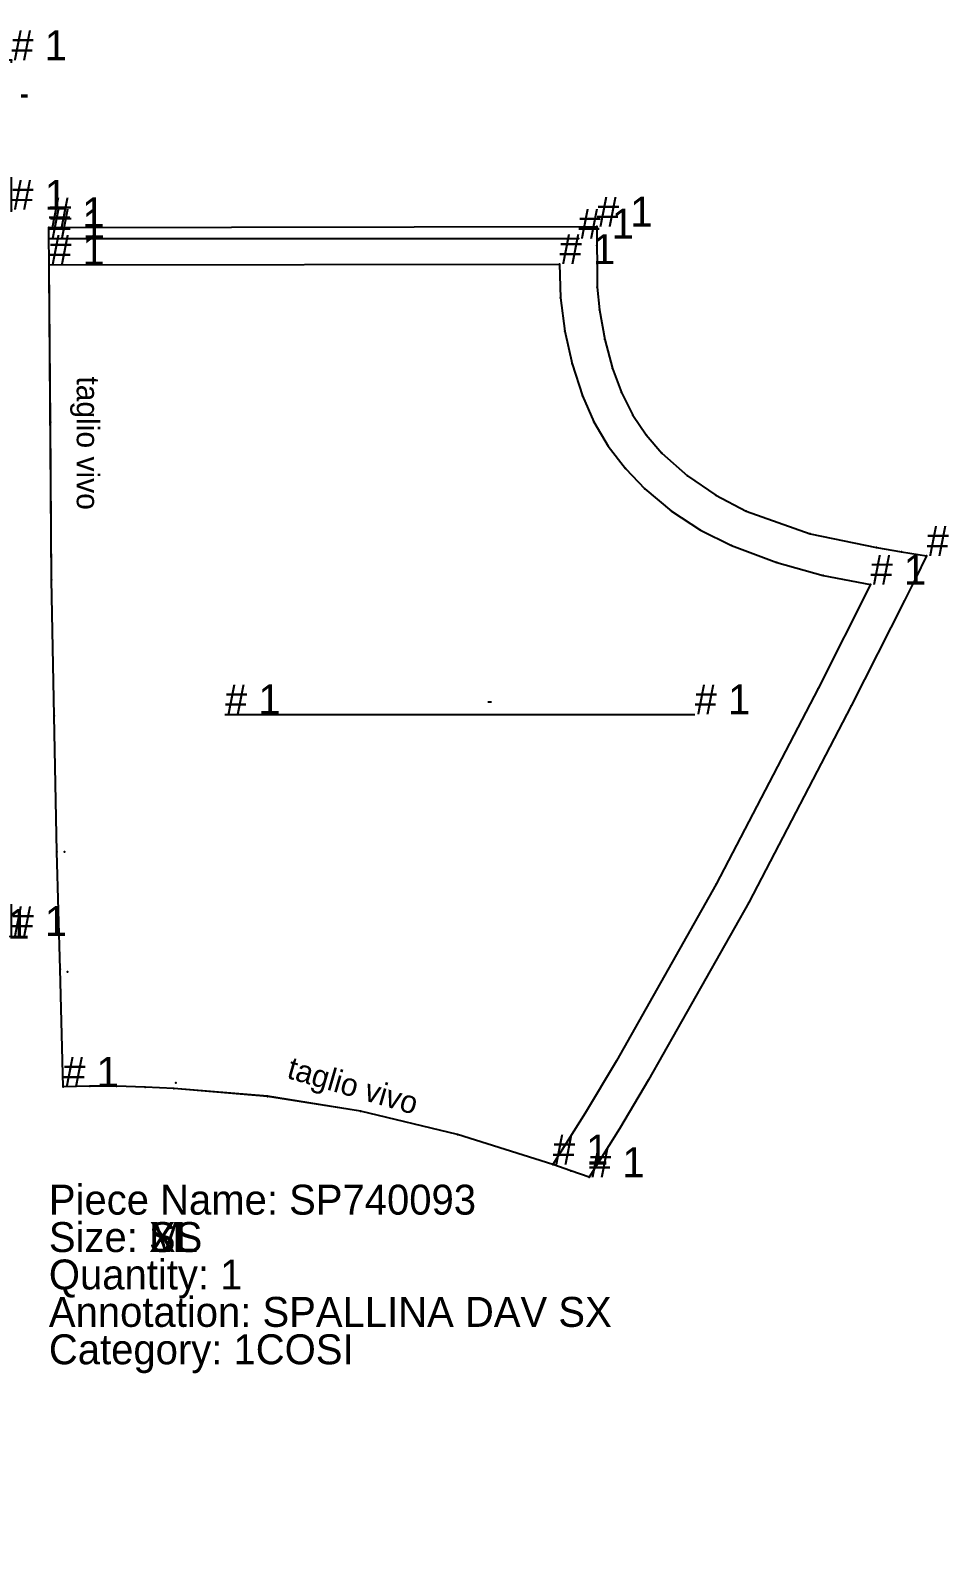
# Model space of a CAD drawing. Extents: x -10 to 8445, y -315 to 270.
# Drawn here: x 1020.8 to 1265, y -224 to 179.6 of the extents above; entities that cross this region are included whole.
import ezdxf

# ---------------------------------------------------------------- set-up
doc = ezdxf.new("R2010")
doc.units = 0

# ---------------------------------------------------------------- blocks, each defined once
blk = doc.blocks.new('S23430234-S_S')
at = {"layer": '1'}
blk.add_lwpolyline([(-31495.2949, 60101.7578), (-31495.293, 60101.7578), (-31254.5645, 60123.3633), (-31253.9922, 60128.4297), (-31253.4199, 60133.5), (-31252.3027, 60141.4844), (-31250.5801, 60149.3477), (-31248.4199, 60156.4414), (-31245.6797, 60163.3242), (-31242.7207, 60169.0586), (-31239.0977, 60174.3789), (-31233.8105, 60180.5938), (-31227.9609, 60186.2695), (-31222.1953, 60190.6797), (-31216.0313, 60194.4883), (-31208.7012, 60198.1211), (-31201.0918, 60201.0977), (-31192.5, 60203.3398), (-31183.8008, 60205.0469), (-31173.334, 60206.4922), (-31162.8223, 60207.3867), (-31157.8203, 60207.7539), (-31152.8184, 60208.1133), (-31152.8438, 60402.2383), (-31152.8496, 60442.2422), (-31541.8164, 60442.2578), (-31541.7773, 60437.1406), (-31541.7363, 60432.0195), (-31541.1133, 60351.8438), (-31538.2969, 60271.293), (-31533.2559, 60189.8906), (-31526.0684, 60109.0664), (-31525.623, 60104.1016), (-31525.1836, 60099.1328)], close=True, dxfattribs=at)
at = {"layer": '13'}
blk.add_point((-31508.2168, 60131.7344), dxfattribs=at)
at = {"layer": '14'}
blk.add_lwpolyline([(-31496.1836, 60111.7227), (-31253.4238, 60133.5), (-31251.3516, 60146.2188), (-31247.6641, 60158.5664), (-31243.3184, 60167.9063), (-31237.5195, 60176.4141), (-31231.3652, 60183.1953), (-31224.3652, 60189.1055), (-31216.0332, 60194.4844), (-31207.1055, 60198.8164), (-31199.0547, 60201.7461), (-31190.7324, 60203.8203), (-31176.834, 60206.0508), (-31162.8164, 60207.3789), (-31162.8574, 60432.2461), (-31511.7461, 60432.2539), (-31511.4336, 60392.3672), (-31511.1191, 60352.4805), (-31509.7266, 60312.6094), (-31508.332, 60272.7422), (-31505.8359, 60232.4453), (-31503.3398, 60192.1484), (-31499.7617, 60151.9453)], close=True, dxfattribs=at)
at = {"layer": '2'}
for p in [(-31541.8164, 60442.2578), (-31152.8496, 60442.2422), (-31541.7773, 60437.1406), (-31541.7363, 60432.0195), (-31511.7461, 60432.2539), (-31491.7344, 60432.2266), (-31162.8574, 60432.2461), (-31511.4336, 60392.3672), (-31491.4277, 60392.5859), (-31541.1133, 60351.8438), (-31511.1191, 60352.4805), (-31491.1211, 60352.9453), (-31509.7266, 60312.6094), (-31489.7383, 60313.3281), (-31488.3555, 60273.7109), (-31538.2969, 60271.293), (-31508.332, 60272.7422), (-31485.877, 60233.6641), (-31505.8359, 60232.4453), (-31183.8008, 60205.0469), (-31162.8223, 60207.3867), (-31162.8164, 60207.3789), (-31157.8203, 60207.7539), (-31152.8184, 60208.1133), (-31201.0918, 60201.0977), (-31190.7324, 60203.8203), (-31207.1055, 60198.8164), (-31483.3965, 60193.6172), (-31216.0313, 60194.4883), (-31533.2559, 60189.8906), (-31503.3398, 60192.1484), (-31224.3652, 60189.1055), (-31227.9609, 60186.2695), (-31237.5195, 60176.4141), (-31239.0977, 60174.3789), (-31245.6797, 60163.3242), (-31247.6641, 60158.5664), (-31479.8418, 60153.6484), (-31499.7617, 60151.9453), (-31250.5801, 60149.3477), (-31508.2148, 60136.7383), (-31508.2129, 60136.7383), (-31511.418, 60135.5469), (-31505.0176, 60135.5469), (-31253.4238, 60133.5), (-31253.4199, 60133.5), (-31513.2148, 60131.7383), (-31513.2148, 60131.7344), (-31512.0293, 60128.5313), (-31505.0176, 60127.9141), (-31503.2148, 60131.7383), (-31503.2148, 60131.7344), (-31253.9922, 60128.4297), (-31508.2188, 60126.7383), (-31508.2148, 60126.7383), (-31254.5645, 60123.3633), (-31496.1836, 60111.7227), (-31476.2871, 60113.6797), (-31526.0684, 60109.0664), (-31525.623, 60104.1016), (-31495.2949, 60101.7578), (-31525.1836, 60099.1328)]:
    blk.add_point(p, dxfattribs=at)
at = {"layer": '3'}
for p in [(-31152.8438, 60402.2383), (-31176.834, 60206.0508), (-31173.334, 60206.4922), (-31199.0547, 60201.7461), (-31192.5, 60203.3398), (-31208.7012, 60198.1211), (-31216.0332, 60194.4844), (-31222.1953, 60190.6797), (-31233.8105, 60180.5938), (-31231.3652, 60183.1953), (-31242.7207, 60169.0586), (-31243.3184, 60167.9063), (-31248.4199, 60156.4414), (-31251.3516, 60146.2188), (-31252.3027, 60141.4844), (-31509.9492, 60136.4922), (-31506.4863, 60136.4922), (-31512.6465, 60133.7969), (-31503.7871, 60133.8008), (-31512.9727, 60130.0078), (-31503.7832, 60129.668), (-31510.2793, 60127.3008), (-31507.0547, 60126.8359), (-31505.9648, 60127.2383), (-31495.293, 60101.7578)]:
    blk.add_point(p, dxfattribs=at)
at = {"layer": '4'}
for p in [(-31152.8438, 60402.2383, 10), (-31495.293, 60101.7578, 10)]:
    blk.add_point(p, dxfattribs=at)
at = {"layer": '5'}
blk.add_line((-31416.0645, 60271.9844), (-31415.0645, 60271.9844), dxfattribs=at)
at = {"layer": '7'}
blk.add_line((-31403.5371, 60271.9922), (-31271.0234, 60271.9922), dxfattribs=at)
at = {"layer": '8'}
for points in [[(-31491.7344, 60432.2266), (-31491.4277, 60392.5859), (-31491.1211, 60352.9453), (-31489.7383, 60313.3281), (-31488.3555, 60273.7109), (-31485.877, 60233.6641), (-31483.3965, 60193.6172), (-31479.8418, 60153.6484), (-31476.2871, 60113.6797)], [(-31508.2148, 60136.7383), (-31509.9492, 60136.4922), (-31511.418, 60135.5469), (-31512.6465, 60133.7969), (-31513.2148, 60131.7383)], [(-31503.2148, 60131.7383), (-31503.7871, 60133.8008), (-31505.0176, 60135.5469), (-31506.4863, 60136.4922), (-31508.2129, 60136.7383)], [(-31513.2148, 60131.7344), (-31512.9727, 60130.0078), (-31512.0293, 60128.5313), (-31510.2793, 60127.3008), (-31508.2188, 60126.7383)], [(-31508.2148, 60126.7383), (-31507.0547, 60126.8359), (-31505.9648, 60127.2383), (-31505.0176, 60127.9141), (-31503.7832, 60129.668), (-31503.2148, 60131.7344)]]:
    blk.add_lwpolyline(points, dxfattribs=at)
at = {"layer": '1'}
for s, p in [('# 1', (-31541.8164, 60442.2578)), ('# 1', (-31152.8496, 60442.2422)), ('# 1', (-31152.8438, 60402.2383)), ('# 1', (-31152.8184, 60208.1133)), ('# 1', (-31254.5645, 60123.3633)), ('# 1', (-31495.2949, 60101.7578)), ('# 5', (-31495.293, 60101.7578)), ('# 1', (-31525.1836, 60099.1328)), ('Piece Name: S23430234', (-31541.8145, 60089.1289)), ('Size: S', (-31541.8145, 60079.1289)), ('Quantity: 1', (-31541.8145, 60069.1289)), ('Annotation: DIETRO DX', (-31541.8145, 60059.1289)), ('Category: 1COSI', (-31541.8145, 60049.1289))]:
    blk.add_text(s, height=8, dxfattribs=at).set_placement(p)
at = {"layer": '14'}
for p in [(-31511.7461, 60432.2539), (-31162.8574, 60432.2461), (-31162.8164, 60207.3789), (-31253.4238, 60133.5), (-31496.1836, 60111.7227)]:
    blk.add_text('# 1', height=8, dxfattribs=at).set_placement(p)
at = {"layer": '19'}
blk.add_text('taglio vivo', height=6, rotation=36.6686, dxfattribs=at).set_placement((-31244.2871, 60185.2852))
at = {"layer": '2'}
for s, p in [('# 1', (-31541.8164, 60442.2578)), ('# 1', (-31152.8496, 60442.2422)), ('# 1', (-31511.7461, 60432.2539)), ('# 1', (-31491.7344, 60432.2266)), ('# 1', (-31162.8574, 60432.2461)), ('# 1', (-31162.8164, 60207.3789)), ('# 1', (-31152.8184, 60208.1133)), ('# 1', (-31508.2148, 60136.7383)), ('# 1', (-31508.2129, 60136.7383)), ('# 1', (-31253.4238, 60133.5)), ('# 3', (-31513.2148, 60131.7344)), ('# 1', (-31513.2148, 60131.7383)), ('# 3', (-31503.2148, 60131.7344)), ('# 1', (-31503.2148, 60131.7383)), ('# 1', (-31508.2188, 60126.7383)), ('# 1', (-31508.2148, 60126.7383)), ('# 1', (-31254.5645, 60123.3633)), ('# 1', (-31496.1836, 60111.7227)), ('# 1', (-31476.2871, 60113.6797)), ('# 1', (-31495.2949, 60101.7578)), ('# 1', (-31525.1836, 60099.1328))]:
    blk.add_text(s, height=8, dxfattribs=at).set_placement(p)
at = {"layer": '3'}
for s, p in [('# 1', (-31152.8438, 60402.2383)), ('# 5', (-31495.293, 60101.7578))]:
    blk.add_text(s, height=8, dxfattribs=at).set_placement(p)
at = {"layer": '4'}
for s, p in [('# 1', (-31152.8438, 60402.2383)), ('# 5', (-31495.293, 60101.7578))]:
    blk.add_text(s, height=8, dxfattribs=at).set_placement(p)
at = {"layer": '5'}
for p in [(-31416.0645, 60271.9844), (-31415.0645, 60271.9844)]:
    blk.add_text('# 1', height=8, dxfattribs=at).set_placement(p)
at = {"layer": '7'}
for p in [(-31403.5371, 60271.9922), (-31271.0234, 60271.9922)]:
    blk.add_text('# 1', height=8, dxfattribs=at).set_placement(p)
at = {"layer": '8'}
for s, p in [('# 1', (-31491.7344, 60432.2266)), ('# 1', (-31508.2148, 60136.7383)), ('# 1', (-31508.2129, 60136.7383)), ('# 3', (-31513.2148, 60131.7344)), ('# 1', (-31513.2148, 60131.7383)), ('# 3', (-31503.2148, 60131.7344)), ('# 1', (-31503.2148, 60131.7383)), ('# 1', (-31508.2188, 60126.7383)), ('# 1', (-31508.2148, 60126.7383)), ('# 1', (-31476.2871, 60113.6797))]:
    blk.add_text(s, height=8, dxfattribs=at).set_placement(p)
blk = doc.blocks.new('SP740093-S_XS')
at = {"layer": '1'}
blk.add_lwpolyline([(-31057.4434, -61598.5625), (-31057.4258, -61603.5547), (-31057.4082, -61608.543), (-31057.3906, -61614.6914), (-31056.7871, -61620.8086), (-31055.3301, -61628.7109), (-31053.3008, -61636.4844), (-31050.9063, -61642.8555), (-31047.8125, -61648.9102), (-31044.2617, -61654.2266), (-31040.0957, -61659.0742), (-31033.2266, -61665.1641), (-31025.6641, -61670.3633), (-31017.5234, -61674.5977), (-31000.4434, -61680.7148), (-30982.6816, -61684.3711), (-30975.9941, -61685.4727), (-30969.3066, -61686.5742), (-30972.334, -61692.6406), (-30975.3613, -61698.707), (-30989.4707, -61726.6563), (-31016.8379, -61779.2227), (-31043.623, -61826.6367), (-31051.4492, -61839.75), (-31059.5566, -61852.6563), (-31064.4004, -61850.9766), (-31069.2441, -61849.293), (-31094.7188, -61841.2188), (-31120.6855, -61835.0234), (-31145.5137, -61831.043), (-31170.5391, -61828.9805), (-31178.2285, -61828.5625), (-31185.8926, -61828.3359), (-31193.0176, -61828.3203), (-31200.1074, -61828.5078), (-31200.9512, -61797.0781), (-31201.7949, -61765.6523), (-31202.5078, -61729.3203), (-31203.2207, -61692.9844), (-31203.5762, -61645.8672), (-31203.9316, -61598.7539)], close=True, dxfattribs=at)
at = {"layer": '13'}
for p in [(-31199.7949, -61765.6523), (-31198.9902, -61797.7266), (-31170.0313, -61827.457)]:
    blk.add_point(p, dxfattribs=at)
at = {"layer": '14'}
blk.add_lwpolyline([(-31067.4102, -61608.5703), (-31067.1641, -61617.5625), (-31066.0547, -61626.4922), (-31064.1016, -61635.2695), (-31061.3184, -61643.8242), (-31058.2441, -61650.7109), (-31054.4043, -61657.1992), (-31049.8477, -61663.2031), (-31044.6348, -61668.6445), (-31037.5117, -61674.5859), (-31029.75, -61679.6602), (-31021.457, -61683.793), (-31009.373, -61688.3086), (-30996.9629, -61691.7969), (-30984.3105, -61694.2461), (-30998.3516, -61722.0586), (-31025.5781, -61774.3633), (-31052.252, -61821.582), (-31060.6016, -61835.5391), (-31069.248, -61849.2813), (-31094.7246, -61841.2148), (-31120.6855, -61835.0234), (-31145.5156, -61831.0352), (-31170.5391, -61828.9805), (-31178.2344, -61828.5586), (-31185.8926, -61828.3359), (-31193.0234, -61828.3242), (-31200.1074, -61828.5078), (-31200.9512, -61797.0781), (-31201.7949, -61765.6523), (-31202.5078, -61729.3203), (-31203.2207, -61692.9844), (-31203.5469, -61650.8672), (-31203.8711, -61608.7539)], close=True, dxfattribs=at)
at = {"layer": '2'}
for p in [(-31203.9316, -61598.7539), (-31057.4434, -61598.5625), (-31203.8652, -61601.7578), (-31062.4004, -61601.7617), (-31057.4258, -61603.5547), (-31067.4102, -61608.5703), (-31057.4082, -61608.543), (-31203.8711, -61608.7539), (-31056.7871, -61620.8086), (-31053.3008, -61636.4844), (-31061.3184, -61643.8242), (-31203.5762, -61645.8672), (-31047.8125, -61648.9102), (-31203.5469, -61650.8672), (-31040.0957, -61659.0742), (-31044.6348, -61668.6445), (-31017.5234, -61674.5977), (-31021.457, -61683.793), (-30982.6816, -61684.3711), (-30975.9941, -61685.4727), (-30969.3066, -61686.5742), (-31203.2207, -61692.9844), (-31203.2207, -61692.9844), (-30972.334, -61692.6406), (-30984.3105, -61694.2461), (-30975.3613, -61698.707), (-30998.3516, -61722.0586), (-31202.5078, -61729.3203), (-31202.5078, -61729.3203), (-30989.4707, -61726.6563), (-31201.7949, -61765.6523), (-31201.7949, -61765.6523), (-31025.5781, -61774.3633), (-31016.8379, -61779.2227), (-31200.9512, -61797.0781), (-31200.9512, -61797.0781), (-31052.252, -61821.582), (-31043.623, -61826.6367), (-31200.1074, -61828.5078), (-31200.1074, -61828.5078), (-31185.8926, -61828.3359), (-31185.8926, -61828.3359), (-31170.5391, -61828.9805), (-31170.5391, -61828.9805), (-31120.6855, -61835.0234), (-31120.6855, -61835.0234), (-31069.248, -61849.2813), (-31069.2441, -61849.293), (-31064.4004, -61850.9766), (-31059.5566, -61852.6563)]:
    blk.add_point(p, dxfattribs=at)
at = {"layer": '3'}
for p in [(-31057.3906, -61614.6914), (-31067.1641, -61617.5625), (-31066.0547, -61626.4922), (-31055.3301, -61628.7109), (-31064.1016, -61635.2695), (-31050.9063, -61642.8555), (-31058.2441, -61650.7109), (-31044.2617, -61654.2266), (-31054.4043, -61657.1992), (-31049.8477, -61663.2031), (-31033.2266, -61665.1641), (-31025.6641, -61670.3633), (-31037.5117, -61674.5859), (-31029.75, -61679.6602), (-31000.4434, -61680.7148), (-31009.373, -61688.3086), (-30996.9629, -61691.7969), (-31193.0234, -61828.3242), (-31193.0176, -61828.3203), (-31178.2344, -61828.5586), (-31178.2285, -61828.5625), (-31145.5156, -61831.0352), (-31145.5137, -61831.043), (-31060.6016, -61835.5391), (-31094.7246, -61841.2148), (-31094.7188, -61841.2188), (-31051.4492, -61839.75)]:
    blk.add_point(p, dxfattribs=at)
at = {"layer": '5'}
blk.add_line((-31086.6211, -61725.6094), (-31085.6211, -61725.6094), dxfattribs=at)
at = {"layer": '7'}
blk.add_line((-31156.8633, -61728.9336), (-31031.3066, -61728.9336), dxfattribs=at)
at = {"layer": '8'}
blk.add_lwpolyline([(-31203.8652, -61601.7578), (-31062.4004, -61601.7617)], dxfattribs=at)
at = {"layer": '1'}
for s, p in [('Piece Name: SP740093', (-31203.9414, -61862.6602)), ('Size: XS', (-31203.9414, -61872.6602))]:
    blk.add_text(s, height=8, dxfattribs=at).set_placement(p)
at = {"layer": '19'}
for rotation, p in [(-90, (-31196.4922, -61638.5898)), (-16.0991, (-31140.6055, -61826.082))]:
    blk.add_text('taglio vivo', height=6, rotation=rotation, dxfattribs=at).set_placement(p)
blk = doc.blocks.new('SP740093-S_S')
at = {"layer": '1'}
blk.add_lwpolyline([(-31057.4434, -61598.5625), (-31057.4258, -61603.5547), (-31057.4082, -61608.543), (-31057.3906, -61614.6914), (-31056.7871, -61620.8086), (-31055.3301, -61628.7109), (-31053.3008, -61636.4844), (-31050.9063, -61642.8555), (-31047.8125, -61648.9102), (-31044.2617, -61654.2266), (-31040.0957, -61659.0742), (-31033.2266, -61665.1641), (-31025.6641, -61670.3633), (-31017.5234, -61674.5977), (-31000.4434, -61680.7148), (-30982.6816, -61684.3711), (-30975.9941, -61685.4727), (-30969.3066, -61686.5742), (-30972.334, -61692.6406), (-30975.3613, -61698.707), (-30989.4707, -61726.6563), (-31016.8379, -61779.2227), (-31043.623, -61826.6367), (-31051.4492, -61839.7539), (-31059.5566, -61852.6563), (-31064.4004, -61850.9766), (-31069.2441, -61849.293), (-31094.7188, -61841.2188), (-31120.6855, -61835.0234), (-31145.5137, -61831.043), (-31170.5391, -61828.9805), (-31178.2285, -61828.5625), (-31185.8926, -61828.3359), (-31193.0176, -61828.3203), (-31200.1074, -61828.5039), (-31200.9512, -61797.0781), (-31201.7949, -61765.6523), (-31202.5078, -61729.3203), (-31203.2207, -61692.9844), (-31203.5762, -61645.8672), (-31203.9316, -61598.7539)], close=True, dxfattribs=at)
at = {"layer": '13'}
for p in [(-31199.7949, -61765.6523), (-31198.9902, -61797.7266), (-31170.0313, -61827.457)]:
    blk.add_point(p, dxfattribs=at)
at = {"layer": '14'}
blk.add_lwpolyline([(-31067.4102, -61608.5703), (-31067.1641, -61617.5625), (-31066.0547, -61626.4922), (-31064.1016, -61635.2695), (-31061.3184, -61643.8242), (-31058.2441, -61650.7109), (-31054.4043, -61657.1992), (-31049.8477, -61663.2031), (-31044.6348, -61668.6445), (-31037.5117, -61674.5859), (-31029.75, -61679.6602), (-31021.457, -61683.793), (-31009.373, -61688.3086), (-30996.9629, -61691.7969), (-30984.3105, -61694.2461), (-30998.3516, -61722.0586), (-31025.5781, -61774.3633), (-31052.252, -61821.5859), (-31060.6016, -61835.5391), (-31069.248, -61849.2813), (-31094.7246, -61841.2148), (-31120.6855, -61835.0234), (-31145.5156, -61831.0352), (-31170.5391, -61828.9805), (-31178.2344, -61828.5586), (-31185.8926, -61828.3359), (-31193.0234, -61828.3242), (-31200.1074, -61828.5078), (-31200.9512, -61797.0781), (-31201.7949, -61765.6523), (-31202.5078, -61729.3203), (-31203.2207, -61692.9844), (-31203.5469, -61650.8672), (-31203.8711, -61608.7539)], close=True, dxfattribs=at)
at = {"layer": '2'}
for p in [(-31203.9316, -61598.7539), (-31057.4434, -61598.5625), (-31203.8652, -61601.7578), (-31062.4004, -61601.7617), (-31057.4258, -61603.5547), (-31067.4102, -61608.5703), (-31057.4082, -61608.543), (-31203.8711, -61608.7539), (-31056.7871, -61620.8086), (-31053.3008, -61636.4844), (-31061.3184, -61643.8242), (-31203.5762, -61645.8672), (-31047.8125, -61648.9102), (-31203.5469, -61650.8672), (-31040.0957, -61659.0742), (-31044.6348, -61668.6445), (-31017.5234, -61674.5977), (-31021.457, -61683.793), (-30982.6816, -61684.3711), (-30975.9941, -61685.4727), (-30969.3066, -61686.5742), (-31203.2207, -61692.9844), (-31203.2207, -61692.9844), (-30972.334, -61692.6406), (-30984.3105, -61694.2461), (-30975.3613, -61698.707), (-30998.3516, -61722.0586), (-31202.5078, -61729.3203), (-31202.5078, -61729.3203), (-30989.4707, -61726.6563), (-31201.7949, -61765.6523), (-31201.7949, -61765.6523), (-31025.5781, -61774.3633), (-31016.8379, -61779.2227), (-31200.9512, -61797.0781), (-31200.9512, -61797.0781), (-31052.252, -61821.5859), (-31043.623, -61826.6367), (-31200.1074, -61828.5039), (-31200.1074, -61828.5078), (-31185.8926, -61828.3359), (-31185.8926, -61828.3359), (-31170.5391, -61828.9805), (-31170.5391, -61828.9805), (-31120.6855, -61835.0234), (-31120.6855, -61835.0234), (-31069.248, -61849.2813), (-31069.2441, -61849.293), (-31064.4004, -61850.9766), (-31059.5566, -61852.6563)]:
    blk.add_point(p, dxfattribs=at)
at = {"layer": '3'}
for p in [(-31057.3906, -61614.6914), (-31067.1641, -61617.5625), (-31066.0547, -61626.4922), (-31055.3301, -61628.7109), (-31064.1016, -61635.2695), (-31050.9063, -61642.8555), (-31058.2441, -61650.7109), (-31044.2617, -61654.2266), (-31054.4043, -61657.1992), (-31049.8477, -61663.2031), (-31033.2266, -61665.1641), (-31025.6641, -61670.3633), (-31037.5117, -61674.5859), (-31029.75, -61679.6602), (-31000.4434, -61680.7148), (-31009.373, -61688.3086), (-30996.9629, -61691.7969), (-31193.0234, -61828.3242), (-31193.0176, -61828.3203), (-31178.2344, -61828.5586), (-31178.2285, -61828.5625), (-31145.5156, -61831.0352), (-31145.5137, -61831.043), (-31060.6016, -61835.5391), (-31094.7246, -61841.2148), (-31094.7188, -61841.2188), (-31051.4492, -61839.7539)]:
    blk.add_point(p, dxfattribs=at)
at = {"layer": '5'}
blk.add_line((-31086.6211, -61725.6094), (-31085.6211, -61725.6094), dxfattribs=at)
at = {"layer": '7'}
blk.add_line((-31156.8633, -61728.9336), (-31031.3066, -61728.9336), dxfattribs=at)
at = {"layer": '8'}
blk.add_lwpolyline([(-31203.8652, -61601.7578), (-31062.4004, -61601.7617)], dxfattribs=at)
at = {"layer": '1'}
for s, p in [('# 1', (-31203.9316, -61598.7539)), ('# 1', (-31057.4434, -61598.5625)), ('# 1', (-30969.3066, -61686.5742)), ('# 1', (-31200.1074, -61828.5039)), ('# 1', (-31059.5566, -61852.6563)), ('Piece Name: SP740093', (-31203.9414, -61862.6602)), ('Size: S', (-31203.9414, -61872.6602)), ('Quantity: 1', (-31203.9414, -61882.6602)), ('Annotation: SPALLINA DAV SX', (-31203.9414, -61892.6602)), ('Category: 1COSI', (-31203.9414, -61902.6602))]:
    blk.add_text(s, height=8, dxfattribs=at).set_placement(p)
at = {"layer": '14'}
for p in [(-31067.4102, -61608.5703), (-31203.8711, -61608.7539), (-30984.3105, -61694.2461), (-31200.1074, -61828.5078), (-31069.248, -61849.2813)]:
    blk.add_text('# 1', height=8, dxfattribs=at).set_placement(p)
at = {"layer": '19'}
for rotation, p in [(-90, (-31196.4922, -61638.5898)), (-16.0991, (-31140.6055, -61826.082))]:
    blk.add_text('taglio vivo', height=6, rotation=rotation, dxfattribs=at).set_placement(p)
at = {"layer": '2'}
for p in [(-31203.9316, -61598.7539), (-31057.4434, -61598.5625), (-31203.8652, -61601.7578), (-31062.4004, -61601.7617), (-31067.4102, -61608.5703), (-31203.8711, -61608.7539), (-30969.3066, -61686.5742), (-30984.3105, -61694.2461), (-31200.1074, -61828.5039), (-31200.1074, -61828.5078), (-31069.248, -61849.2813), (-31059.5566, -61852.6563)]:
    blk.add_text('# 1', height=8, dxfattribs=at).set_placement(p)
at = {"layer": '7'}
for p in [(-31156.8633, -61728.9336), (-31031.3066, -61728.9336)]:
    blk.add_text('# 1', height=8, dxfattribs=at).set_placement(p)
at = {"layer": '8'}
for p in [(-31203.8652, -61601.7578), (-31062.4004, -61601.7617)]:
    blk.add_text('# 1', height=8, dxfattribs=at).set_placement(p)
blk = doc.blocks.new('SP740093-S_M')
at = {"layer": '1'}
blk.add_lwpolyline([(-31057.4434, -61598.5625), (-31057.4258, -61603.5547), (-31057.4082, -61608.543), (-31057.3906, -61614.6914), (-31056.7871, -61620.8086), (-31055.3301, -61628.7109), (-31053.3008, -61636.4844), (-31050.9063, -61642.8555), (-31047.8125, -61648.9102), (-31044.2617, -61654.2266), (-31040.0957, -61659.0742), (-31033.2266, -61665.1641), (-31025.6641, -61670.3633), (-31017.5234, -61674.5977), (-31000.4434, -61680.7148), (-30982.6816, -61684.3711), (-30975.9941, -61685.4727), (-30969.3066, -61686.5742), (-30972.334, -61692.6406), (-30975.3613, -61698.707), (-30989.4707, -61726.6563), (-31016.8379, -61779.2227), (-31043.623, -61826.6367), (-31051.4492, -61839.75), (-31059.5566, -61852.6563), (-31064.4004, -61850.9766), (-31069.2441, -61849.293), (-31094.7188, -61841.2188), (-31120.6855, -61835.0234), (-31145.5137, -61831.043), (-31170.5391, -61828.9805), (-31178.2285, -61828.5625), (-31185.8926, -61828.3359), (-31193.0176, -61828.3203), (-31200.1074, -61828.5078), (-31200.9512, -61797.0781), (-31201.7949, -61765.6523), (-31202.5078, -61729.3203), (-31203.2207, -61692.9844), (-31203.5762, -61645.8672), (-31203.9316, -61598.7539)], close=True, dxfattribs=at)
at = {"layer": '13'}
for p in [(-31199.7949, -61765.6523), (-31198.9902, -61797.7266), (-31170.0313, -61827.457)]:
    blk.add_point(p, dxfattribs=at)
at = {"layer": '14'}
blk.add_lwpolyline([(-31067.4102, -61608.5703), (-31067.1641, -61617.5625), (-31066.0547, -61626.4922), (-31064.1016, -61635.2695), (-31061.3184, -61643.8242), (-31058.2441, -61650.7109), (-31054.4043, -61657.1992), (-31049.8477, -61663.2031), (-31044.6348, -61668.6445), (-31037.5117, -61674.5859), (-31029.75, -61679.6602), (-31021.457, -61683.793), (-31009.373, -61688.3086), (-30996.9629, -61691.7969), (-30984.3105, -61694.2461), (-30998.3516, -61722.0586), (-31025.5781, -61774.3633), (-31052.252, -61821.582), (-31060.6016, -61835.5391), (-31069.248, -61849.2813), (-31094.7246, -61841.2148), (-31120.6855, -61835.0234), (-31145.5156, -61831.0352), (-31170.5391, -61828.9805), (-31178.2344, -61828.5586), (-31185.8926, -61828.3359), (-31193.0234, -61828.3242), (-31200.1074, -61828.5078), (-31200.9512, -61797.0781), (-31201.7949, -61765.6523), (-31202.5078, -61729.3203), (-31203.2207, -61692.9844), (-31203.5469, -61650.8672), (-31203.8711, -61608.7539)], close=True, dxfattribs=at)
at = {"layer": '2'}
for p in [(-31203.9316, -61598.7539), (-31057.4434, -61598.5625), (-31203.8652, -61601.7578), (-31062.4004, -61601.7617), (-31057.4258, -61603.5547), (-31067.4102, -61608.5703), (-31057.4082, -61608.543), (-31203.8711, -61608.7539), (-31056.7871, -61620.8086), (-31053.3008, -61636.4844), (-31061.3184, -61643.8242), (-31203.5762, -61645.8672), (-31047.8125, -61648.9102), (-31203.5469, -61650.8672), (-31040.0957, -61659.0742), (-31044.6348, -61668.6445), (-31017.5234, -61674.5977), (-31021.457, -61683.793), (-30982.6816, -61684.3711), (-30975.9941, -61685.4727), (-30969.3066, -61686.5742), (-31203.2207, -61692.9844), (-31203.2207, -61692.9844), (-30972.334, -61692.6406), (-30984.3105, -61694.2461), (-30975.3613, -61698.707), (-30998.3516, -61722.0586), (-31202.5078, -61729.3203), (-31202.5078, -61729.3203), (-30989.4707, -61726.6563), (-31201.7949, -61765.6523), (-31201.7949, -61765.6523), (-31025.5781, -61774.3633), (-31016.8379, -61779.2227), (-31200.9512, -61797.0781), (-31200.9512, -61797.0781), (-31052.252, -61821.582), (-31043.623, -61826.6367), (-31200.1074, -61828.5078), (-31200.1074, -61828.5078), (-31185.8926, -61828.3359), (-31185.8926, -61828.3359), (-31170.5391, -61828.9805), (-31170.5391, -61828.9805), (-31120.6855, -61835.0234), (-31120.6855, -61835.0234), (-31069.248, -61849.2813), (-31069.2441, -61849.293), (-31064.4004, -61850.9766), (-31059.5566, -61852.6563)]:
    blk.add_point(p, dxfattribs=at)
at = {"layer": '3'}
for p in [(-31057.3906, -61614.6914), (-31067.1641, -61617.5625), (-31066.0547, -61626.4922), (-31055.3301, -61628.7109), (-31064.1016, -61635.2695), (-31050.9063, -61642.8555), (-31058.2441, -61650.7109), (-31044.2617, -61654.2266), (-31054.4043, -61657.1992), (-31049.8477, -61663.2031), (-31033.2266, -61665.1641), (-31025.6641, -61670.3633), (-31037.5117, -61674.5859), (-31029.75, -61679.6602), (-31000.4434, -61680.7148), (-31009.373, -61688.3086), (-30996.9629, -61691.7969), (-31193.0234, -61828.3242), (-31193.0176, -61828.3203), (-31178.2344, -61828.5586), (-31178.2285, -61828.5625), (-31145.5156, -61831.0352), (-31145.5137, -61831.043), (-31060.6016, -61835.5391), (-31094.7246, -61841.2148), (-31094.7188, -61841.2188), (-31051.4492, -61839.75)]:
    blk.add_point(p, dxfattribs=at)
at = {"layer": '5'}
blk.add_line((-31086.6211, -61725.6094), (-31085.6211, -61725.6094), dxfattribs=at)
at = {"layer": '7'}
blk.add_line((-31156.8633, -61728.9336), (-31031.3066, -61728.9336), dxfattribs=at)
at = {"layer": '8'}
blk.add_lwpolyline([(-31203.8652, -61601.7578), (-31062.4004, -61601.7617)], dxfattribs=at)
at = {"layer": '1'}
for s, p in [('Piece Name: SP740093', (-31203.9414, -61862.6602)), ('Size: M', (-31203.9414, -61872.6602))]:
    blk.add_text(s, height=8, dxfattribs=at).set_placement(p)
at = {"layer": '19'}
for rotation, p in [(-90, (-31196.4922, -61638.5898)), (-16.0991, (-31140.6055, -61826.082))]:
    blk.add_text('taglio vivo', height=6, rotation=rotation, dxfattribs=at).set_placement(p)
blk = doc.blocks.new('SP740093-S_L')
at = {"layer": '1'}
blk.add_lwpolyline([(-31057.4434, -61598.5625), (-31057.4258, -61603.5547), (-31057.4082, -61608.543), (-31057.3906, -61614.6914), (-31056.7871, -61620.8086), (-31055.3301, -61628.7109), (-31053.3008, -61636.4844), (-31050.9063, -61642.8555), (-31047.8125, -61648.9102), (-31044.2617, -61654.2266), (-31040.0957, -61659.0742), (-31033.2266, -61665.1641), (-31025.6641, -61670.3633), (-31017.5234, -61674.5977), (-31000.4434, -61680.7148), (-30982.6816, -61684.3711), (-30975.9941, -61685.4727), (-30969.3066, -61686.5742), (-30972.334, -61692.6406), (-30975.3613, -61698.707), (-30989.4707, -61726.6563), (-31016.8379, -61779.2227), (-31043.623, -61826.6367), (-31051.4492, -61839.75), (-31059.5566, -61852.6563), (-31064.4004, -61850.9766), (-31069.2441, -61849.293), (-31094.7188, -61841.2188), (-31120.6855, -61835.0234), (-31145.5137, -61831.043), (-31170.5391, -61828.9805), (-31178.2285, -61828.5625), (-31185.8926, -61828.3359), (-31193.0176, -61828.3203), (-31200.1074, -61828.5078), (-31200.9512, -61797.0781), (-31201.7949, -61765.6523), (-31202.5078, -61729.3203), (-31203.2207, -61692.9844), (-31203.5762, -61645.8672), (-31203.9316, -61598.7539)], close=True, dxfattribs=at)
at = {"layer": '13'}
for p in [(-31199.7949, -61765.6523), (-31198.9902, -61797.7266), (-31170.0313, -61827.457)]:
    blk.add_point(p, dxfattribs=at)
at = {"layer": '14'}
blk.add_lwpolyline([(-31067.4102, -61608.5703), (-31067.1641, -61617.5625), (-31066.0547, -61626.4922), (-31064.1016, -61635.2695), (-31061.3184, -61643.8242), (-31058.2441, -61650.7109), (-31054.4043, -61657.1992), (-31049.8477, -61663.2031), (-31044.6348, -61668.6445), (-31037.5117, -61674.5859), (-31029.75, -61679.6602), (-31021.457, -61683.793), (-31009.373, -61688.3086), (-30996.9629, -61691.7969), (-30984.3105, -61694.2461), (-30998.3516, -61722.0586), (-31025.5781, -61774.3633), (-31052.252, -61821.582), (-31060.6016, -61835.5391), (-31069.248, -61849.2813), (-31094.7246, -61841.2148), (-31120.6855, -61835.0234), (-31145.5156, -61831.0352), (-31170.5391, -61828.9805), (-31178.2344, -61828.5586), (-31185.8926, -61828.3359), (-31193.0234, -61828.3242), (-31200.1074, -61828.5078), (-31200.9512, -61797.0781), (-31201.7949, -61765.6523), (-31202.5078, -61729.3203), (-31203.2207, -61692.9844), (-31203.5469, -61650.8672), (-31203.8711, -61608.7539)], close=True, dxfattribs=at)
at = {"layer": '2'}
for p in [(-31203.9316, -61598.7539), (-31057.4434, -61598.5625), (-31203.8652, -61601.7578), (-31062.4004, -61601.7617), (-31057.4258, -61603.5547), (-31067.4102, -61608.5703), (-31057.4082, -61608.543), (-31203.8711, -61608.7539), (-31056.7871, -61620.8086), (-31053.3008, -61636.4844), (-31061.3184, -61643.8242), (-31203.5762, -61645.8672), (-31047.8125, -61648.9102), (-31203.5469, -61650.8672), (-31040.0957, -61659.0742), (-31044.6348, -61668.6445), (-31017.5234, -61674.5977), (-31021.457, -61683.793), (-30982.6816, -61684.3711), (-30975.9941, -61685.4727), (-30969.3066, -61686.5742), (-31203.2207, -61692.9844), (-31203.2207, -61692.9844), (-30972.334, -61692.6406), (-30984.3105, -61694.2461), (-30975.3613, -61698.707), (-30998.3516, -61722.0586), (-31202.5078, -61729.3203), (-31202.5078, -61729.3203), (-30989.4707, -61726.6563), (-31201.7949, -61765.6523), (-31201.7949, -61765.6523), (-31025.5781, -61774.3633), (-31016.8379, -61779.2227), (-31200.9512, -61797.0781), (-31200.9512, -61797.0781), (-31052.252, -61821.582), (-31043.623, -61826.6367), (-31200.1074, -61828.5078), (-31200.1074, -61828.5078), (-31185.8926, -61828.3359), (-31185.8926, -61828.3359), (-31170.5391, -61828.9805), (-31170.5391, -61828.9805), (-31120.6855, -61835.0234), (-31120.6855, -61835.0234), (-31069.248, -61849.2813), (-31069.2441, -61849.293), (-31064.4004, -61850.9766), (-31059.5566, -61852.6563)]:
    blk.add_point(p, dxfattribs=at)
at = {"layer": '3'}
for p in [(-31057.3906, -61614.6914), (-31067.1641, -61617.5625), (-31066.0547, -61626.4922), (-31055.3301, -61628.7109), (-31064.1016, -61635.2695), (-31050.9063, -61642.8555), (-31058.2441, -61650.7109), (-31044.2617, -61654.2266), (-31054.4043, -61657.1992), (-31049.8477, -61663.2031), (-31033.2266, -61665.1641), (-31025.6641, -61670.3633), (-31037.5117, -61674.5859), (-31029.75, -61679.6602), (-31000.4434, -61680.7148), (-31009.373, -61688.3086), (-30996.9629, -61691.7969), (-31193.0234, -61828.3242), (-31193.0176, -61828.3203), (-31178.2344, -61828.5586), (-31178.2285, -61828.5625), (-31145.5156, -61831.0352), (-31145.5137, -61831.043), (-31060.6016, -61835.5391), (-31094.7246, -61841.2148), (-31094.7188, -61841.2188), (-31051.4492, -61839.75)]:
    blk.add_point(p, dxfattribs=at)
at = {"layer": '5'}
blk.add_line((-31086.6211, -61725.6094), (-31085.6211, -61725.6094), dxfattribs=at)
at = {"layer": '7'}
blk.add_line((-31156.8633, -61728.9336), (-31031.3066, -61728.9336), dxfattribs=at)
at = {"layer": '8'}
blk.add_lwpolyline([(-31203.8652, -61601.7578), (-31062.4004, -61601.7617)], dxfattribs=at)
at = {"layer": '1'}
for s, p in [('Piece Name: SP740093', (-31203.9414, -61862.6602)), ('Size: L', (-31203.9414, -61872.6602))]:
    blk.add_text(s, height=8, dxfattribs=at).set_placement(p)
at = {"layer": '19'}
for rotation, p in [(-90, (-31196.4922, -61638.5898)), (-16.0991, (-31140.6055, -61826.082))]:
    blk.add_text('taglio vivo', height=6, rotation=rotation, dxfattribs=at).set_placement(p)
blk = doc.blocks.new('SP740093-S_XL')
at = {"layer": '1'}
blk.add_lwpolyline([(-31057.4434, -61598.5625), (-31057.4258, -61603.5547), (-31057.4082, -61608.543), (-31057.3906, -61614.6914), (-31056.7871, -61620.8086), (-31055.3301, -61628.7109), (-31053.3008, -61636.4844), (-31050.9063, -61642.8555), (-31047.8125, -61648.9102), (-31044.2617, -61654.2266), (-31040.0957, -61659.0742), (-31033.2266, -61665.1641), (-31025.6641, -61670.3633), (-31017.5234, -61674.5977), (-31000.4434, -61680.7148), (-30982.6816, -61684.3711), (-30975.9941, -61685.4727), (-30969.3066, -61686.5742), (-30972.334, -61692.6406), (-30975.3613, -61698.707), (-30989.4707, -61726.6563), (-31016.8379, -61779.2227), (-31043.623, -61826.6367), (-31051.4492, -61839.75), (-31059.5566, -61852.6563), (-31064.4004, -61850.9766), (-31069.2441, -61849.293), (-31094.7188, -61841.2188), (-31120.6855, -61835.0234), (-31145.5137, -61831.043), (-31170.5391, -61828.9805), (-31178.2285, -61828.5625), (-31185.8926, -61828.3359), (-31193.0176, -61828.3203), (-31200.1074, -61828.5078), (-31200.9512, -61797.0781), (-31201.7949, -61765.6523), (-31202.5078, -61729.3203), (-31203.2207, -61692.9844), (-31203.5762, -61645.8672), (-31203.9316, -61598.7539)], close=True, dxfattribs=at)
at = {"layer": '13'}
for p in [(-31199.7949, -61765.6523), (-31198.9902, -61797.7266), (-31170.0313, -61827.457)]:
    blk.add_point(p, dxfattribs=at)
at = {"layer": '14'}
blk.add_lwpolyline([(-31067.4102, -61608.5703), (-31067.1641, -61617.5625), (-31066.0547, -61626.4922), (-31064.1016, -61635.2695), (-31061.3184, -61643.8242), (-31058.2441, -61650.7109), (-31054.4043, -61657.1992), (-31049.8477, -61663.2031), (-31044.6348, -61668.6445), (-31037.5117, -61674.5859), (-31029.75, -61679.6602), (-31021.457, -61683.793), (-31009.373, -61688.3086), (-30996.9629, -61691.7969), (-30984.3105, -61694.2461), (-30998.3516, -61722.0586), (-31025.5781, -61774.3633), (-31052.252, -61821.582), (-31060.6016, -61835.5391), (-31069.248, -61849.2813), (-31094.7246, -61841.2148), (-31120.6855, -61835.0234), (-31145.5156, -61831.0352), (-31170.5391, -61828.9805), (-31178.2344, -61828.5586), (-31185.8926, -61828.3359), (-31193.0234, -61828.3242), (-31200.1074, -61828.5078), (-31200.9512, -61797.0781), (-31201.7949, -61765.6523), (-31202.5078, -61729.3203), (-31203.2207, -61692.9844), (-31203.5469, -61650.8672), (-31203.8711, -61608.7539)], close=True, dxfattribs=at)
at = {"layer": '2'}
for p in [(-31203.9316, -61598.7539), (-31057.4434, -61598.5625), (-31203.8652, -61601.7578), (-31062.4004, -61601.7617), (-31057.4258, -61603.5547), (-31067.4102, -61608.5703), (-31057.4082, -61608.543), (-31203.8711, -61608.7539), (-31056.7871, -61620.8086), (-31053.3008, -61636.4844), (-31061.3184, -61643.8242), (-31203.5762, -61645.8672), (-31047.8125, -61648.9102), (-31203.5469, -61650.8672), (-31040.0957, -61659.0742), (-31044.6348, -61668.6445), (-31017.5234, -61674.5977), (-31021.457, -61683.793), (-30982.6816, -61684.3711), (-30975.9941, -61685.4727), (-30969.3066, -61686.5742), (-31203.2207, -61692.9844), (-31203.2207, -61692.9844), (-30972.334, -61692.6406), (-30984.3105, -61694.2461), (-30975.3613, -61698.707), (-30998.3516, -61722.0586), (-31202.5078, -61729.3203), (-31202.5078, -61729.3203), (-30989.4707, -61726.6563), (-31201.7949, -61765.6523), (-31201.7949, -61765.6523), (-31025.5781, -61774.3633), (-31016.8379, -61779.2227), (-31200.9512, -61797.0781), (-31200.9512, -61797.0781), (-31052.252, -61821.582), (-31043.623, -61826.6367), (-31200.1074, -61828.5078), (-31200.1074, -61828.5078), (-31185.8926, -61828.3359), (-31185.8926, -61828.3359), (-31170.5391, -61828.9805), (-31170.5391, -61828.9805), (-31120.6855, -61835.0234), (-31120.6855, -61835.0234), (-31069.248, -61849.2813), (-31069.2441, -61849.293), (-31064.4004, -61850.9766), (-31059.5566, -61852.6563)]:
    blk.add_point(p, dxfattribs=at)
at = {"layer": '3'}
for p in [(-31057.3906, -61614.6914), (-31067.1641, -61617.5625), (-31066.0547, -61626.4922), (-31055.3301, -61628.7109), (-31064.1016, -61635.2695), (-31050.9063, -61642.8555), (-31058.2441, -61650.7109), (-31044.2617, -61654.2266), (-31054.4043, -61657.1992), (-31049.8477, -61663.2031), (-31033.2266, -61665.1641), (-31025.6641, -61670.3633), (-31037.5117, -61674.5859), (-31029.75, -61679.6602), (-31000.4434, -61680.7148), (-31009.373, -61688.3086), (-30996.9629, -61691.7969), (-31193.0234, -61828.3242), (-31193.0176, -61828.3203), (-31178.2344, -61828.5586), (-31178.2285, -61828.5625), (-31145.5156, -61831.0352), (-31145.5137, -61831.043), (-31060.6016, -61835.5391), (-31094.7246, -61841.2148), (-31094.7188, -61841.2188), (-31051.4492, -61839.75)]:
    blk.add_point(p, dxfattribs=at)
at = {"layer": '5'}
blk.add_line((-31086.6211, -61725.6094), (-31085.6211, -61725.6094), dxfattribs=at)
at = {"layer": '7'}
blk.add_line((-31156.8633, -61728.9336), (-31031.3066, -61728.9336), dxfattribs=at)
at = {"layer": '8'}
blk.add_lwpolyline([(-31203.8652, -61601.7578), (-31062.4004, -61601.7617)], dxfattribs=at)
at = {"layer": '1'}
for s, p in [('Piece Name: SP740093', (-31203.9414, -61862.6602)), ('Size: XL', (-31203.9414, -61872.6602))]:
    blk.add_text(s, height=8, dxfattribs=at).set_placement(p)
at = {"layer": '19'}
for rotation, p in [(-90, (-31196.4922, -61638.5898)), (-16.0991, (-31140.6055, -61826.082))]:
    blk.add_text('taglio vivo', height=6, rotation=rotation, dxfattribs=at).set_placement(p)

msp = doc.modelspace()

# ---------------------------------------------------------------- block references
at = {"layer": '1'}
for name, p in [('S23430234-S_S', (32168.5938, -60270.6914)), ('SP740093-S_S', (32229.7129, 61725.6094)), ('SP740093-S_XS', (32229.7129, 61725.6094)), ('SP740093-S_M', (32229.7129, 61725.6094)), ('SP740093-S_L', (32229.7129, 61725.6094)), ('SP740093-S_XL', (32229.7129, 61725.6094))]:
    msp.add_blockref(name, p, dxfattribs=at)

doc.saveas('drawing.dxf')
